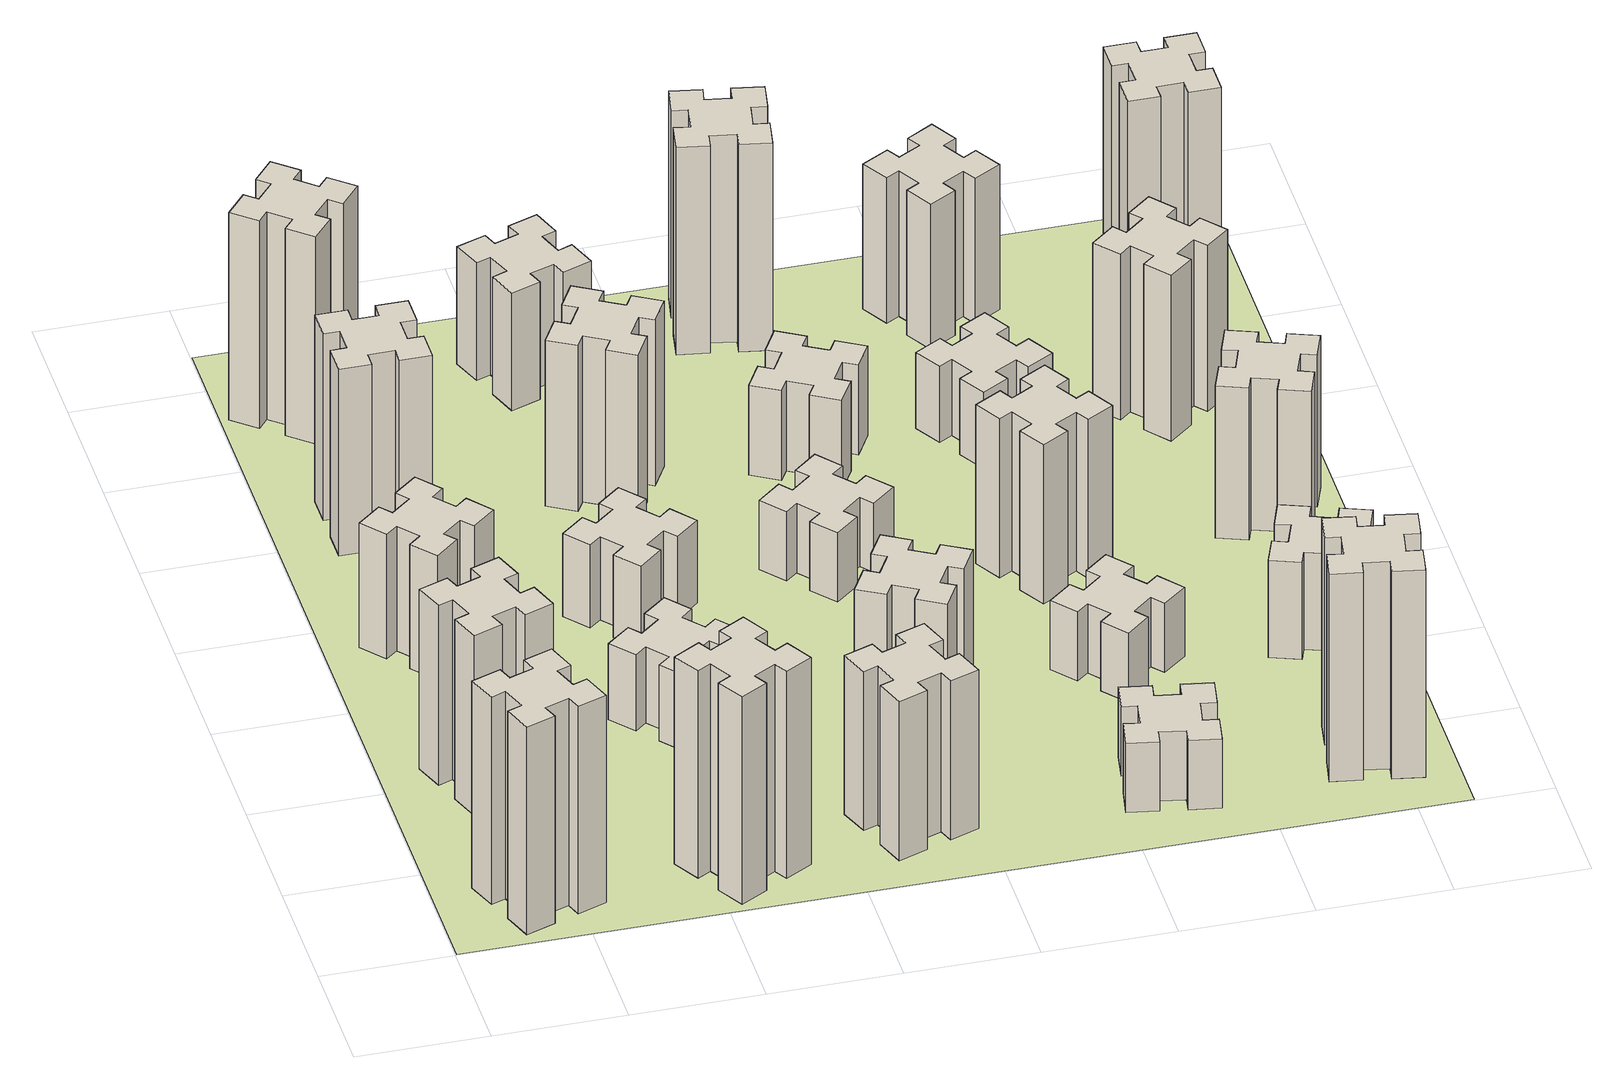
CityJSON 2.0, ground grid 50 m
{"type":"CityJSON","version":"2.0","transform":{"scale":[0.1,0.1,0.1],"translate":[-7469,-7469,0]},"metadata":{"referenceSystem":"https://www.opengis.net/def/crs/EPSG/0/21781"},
"CityObjects":{
"building1":{"type":"Building","attributes":{"class":"1000","function":"1000","usage":"1000","yearOfConstruction":2016,"roofType":"1000","measuredHeight":90,"storeysAboveGround":30,"storeysBelowGround":0},"geometry":[{"type":"Solid","lod":"1","boundaries":[[[[0,1,2,3,4,5,6,7,8,9,10,11,12,13,14,15,16,17,18,19]],[[17,16,20,21]],[[16,15,22,20]],[[15,14,23,22]],[[14,13,24,23]],[[13,12,25,24]],[[12,11,26,25]],[[11,10,27,26]],[[10,9,28,27]],[[9,8,29,28]],[[8,7,30,29]],[[7,6,31,30]],[[6,5,32,31]],[[5,4,33,32]],[[4,3,34,33]],[[3,2,35,34]],[[2,1,36,35]],[[1,0,37,36]],[[0,19,38,37]],[[19,18,39,38]],[[18,17,21,39]],[[24,25,26,27,28,29,30,31,32,33,34,35,36,37,38,39,21,20,22,23]]]]}]},
"building2":{"type":"Building","attributes":{"class":"1000","function":"1000","usage":"1000","yearOfConstruction":2016,"roofType":"1000","measuredHeight":78,"storeysAboveGround":30,"storeysBelowGround":0},"geometry":[{"type":"Solid","lod":"1","boundaries":[[[[40,41,42,43,44,45,46,47,48,49,50,51,52,53,54,55,56,57,58,59]],[[57,56,60,61]],[[56,55,62,60]],[[55,54,63,62]],[[54,53,64,63]],[[53,52,65,64]],[[52,51,66,65]],[[51,50,67,66]],[[50,49,68,67]],[[49,48,69,68]],[[48,47,70,69]],[[47,46,71,70]],[[46,45,72,71]],[[45,44,73,72]],[[44,43,74,73]],[[43,42,75,74]],[[42,41,76,75]],[[41,40,77,76]],[[40,59,78,77]],[[59,58,79,78]],[[58,57,61,79]],[[64,65,66,67,68,69,70,71,72,73,74,75,76,77,78,79,61,60,62,63]]]]}]},
"building3":{"type":"Building","attributes":{"class":"1000","function":"1000","usage":"1000","yearOfConstruction":2016,"roofType":"1000","measuredHeight":54,"storeysAboveGround":30,"storeysBelowGround":0},"geometry":[{"type":"Solid","lod":"1","boundaries":[[[[80,81,82,83,84,85,86,87,88,89,90,91,92,93,94,95,96,97,98,99]],[[97,96,100,101]],[[96,95,102,100]],[[95,94,103,102]],[[94,93,104,103]],[[93,92,105,104]],[[92,91,106,105]],[[91,90,107,106]],[[90,89,108,107]],[[89,88,109,108]],[[88,87,110,109]],[[87,86,111,110]],[[86,85,112,111]],[[85,84,113,112]],[[84,83,114,113]],[[83,82,115,114]],[[82,81,116,115]],[[81,80,117,116]],[[80,99,118,117]],[[99,98,119,118]],[[98,97,101,119]],[[104,105,106,107,108,109,110,111,112,113,114,115,116,117,118,119,101,100,102,103]]]]}]},
"building4":{"type":"Building","attributes":{"class":"1000","function":"1000","usage":"1000","yearOfConstruction":2016,"roofType":"1000","measuredHeight":81,"storeysAboveGround":30,"storeysBelowGround":0},"geometry":[{"type":"Solid","lod":"1","boundaries":[[[[120,121,122,123,124,125,126,127,128,129,130,131,132,133,134,135,136,137,138,139]],[[137,136,140,141]],[[136,135,142,140]],[[135,134,143,142]],[[134,133,144,143]],[[133,132,145,144]],[[132,131,146,145]],[[131,130,147,146]],[[130,129,148,147]],[[129,128,149,148]],[[128,127,150,149]],[[127,126,151,150]],[[126,125,152,151]],[[125,124,153,152]],[[124,123,154,153]],[[123,122,155,154]],[[122,121,156,155]],[[121,120,157,156]],[[120,139,158,157]],[[139,138,159,158]],[[138,137,141,159]],[[144,145,146,147,148,149,150,151,152,153,154,155,156,157,158,159,141,140,142,143]]]]}]},
"building5":{"type":"Building","attributes":{"class":"1000","function":"1000","usage":"1000","yearOfConstruction":2016,"roofType":"1000","measuredHeight":90,"storeysAboveGround":30,"storeysBelowGround":0},"geometry":[{"type":"Solid","lod":"1","boundaries":[[[[160,161,162,163,164,165,166,167,168,169,170,171,172,173,174,175,176,177,178,179]],[[177,176,180,181]],[[176,175,182,180]],[[175,174,183,182]],[[174,173,184,183]],[[173,172,185,184]],[[172,171,186,185]],[[171,170,187,186]],[[170,169,188,187]],[[169,168,189,188]],[[168,167,190,189]],[[167,166,191,190]],[[166,165,192,191]],[[165,164,193,192]],[[164,163,194,193]],[[163,162,195,194]],[[162,161,196,195]],[[161,160,197,196]],[[160,179,198,197]],[[179,178,199,198]],[[178,177,181,199]],[[184,185,186,187,188,189,190,191,192,193,194,195,196,197,198,199,181,180,182,183]]]]}]},
"building6":{"type":"Building","attributes":{"class":"1000","function":"1000","usage":"1000","yearOfConstruction":2016,"roofType":"1000","measuredHeight":90,"storeysAboveGround":30,"storeysBelowGround":0},"geometry":[{"type":"Solid","lod":"1","boundaries":[[[[200,201,202,203,204,205,206,207,208,209,210,211,212,213,214,215,216,217,218,219]],[[217,216,220,221]],[[216,215,222,220]],[[215,214,223,222]],[[214,213,224,223]],[[213,212,225,224]],[[212,211,226,225]],[[211,210,227,226]],[[210,209,228,227]],[[209,208,229,228]],[[208,207,230,229]],[[207,206,231,230]],[[206,205,232,231]],[[205,204,233,232]],[[204,203,234,233]],[[203,202,235,234]],[[202,201,236,235]],[[201,200,237,236]],[[200,219,238,237]],[[219,218,239,238]],[[218,217,221,239]],[[224,225,226,227,228,229,230,231,232,233,234,235,236,237,238,239,221,220,222,223]]]]}]},
"building7":{"type":"Building","attributes":{"class":"1000","function":"1000","usage":"1000","yearOfConstruction":2016,"roofType":"1000","measuredHeight":33,"storeysAboveGround":30,"storeysBelowGround":0},"geometry":[{"type":"Solid","lod":"1","boundaries":[[[[240,241,242,243,244,245,246,247,248,249,250,251,252,253,254,255,256,257,258,259]],[[257,256,260,261]],[[256,255,262,260]],[[255,254,263,262]],[[254,253,264,263]],[[253,252,265,264]],[[252,251,266,265]],[[251,250,267,266]],[[250,249,268,267]],[[249,248,269,268]],[[248,247,270,269]],[[247,246,271,270]],[[246,245,272,271]],[[245,244,273,272]],[[244,243,274,273]],[[243,242,275,274]],[[242,241,276,275]],[[241,240,277,276]],[[240,259,278,277]],[[259,258,279,278]],[[258,257,261,279]],[[264,265,266,267,268,269,270,271,272,273,274,275,276,277,278,279,261,260,262,263]]]]}]},
"building8":{"type":"Building","attributes":{"class":"1000","function":"1000","usage":"1000","yearOfConstruction":2016,"roofType":"1000","measuredHeight":36,"storeysAboveGround":30,"storeysBelowGround":0},"geometry":[{"type":"Solid","lod":"1","boundaries":[[[[280,281,282,283,284,285,286,287,288,289,290,291,292,293,294,295,296,297,298,299]],[[297,296,300,301]],[[296,295,302,300]],[[295,294,303,302]],[[294,293,304,303]],[[293,292,305,304]],[[292,291,306,305]],[[291,290,307,306]],[[290,289,308,307]],[[289,288,309,308]],[[288,287,310,309]],[[287,286,311,310]],[[286,285,312,311]],[[285,284,313,312]],[[284,283,314,313]],[[283,282,315,314]],[[282,281,316,315]],[[281,280,317,316]],[[280,299,318,317]],[[299,298,319,318]],[[298,297,301,319]],[[304,305,306,307,308,309,310,311,312,313,314,315,316,317,318,319,301,300,302,303]]]]}]},
"building9":{"type":"Building","attributes":{"class":"1000","function":"1000","usage":"1000","yearOfConstruction":2016,"roofType":"1000","measuredHeight":69,"storeysAboveGround":30,"storeysBelowGround":0},"geometry":[{"type":"Solid","lod":"1","boundaries":[[[[320,321,322,323,324,325,326,327,328,329,330,331,332,333,334,335,336,337,338,339]],[[337,336,340,341]],[[336,335,342,340]],[[335,334,343,342]],[[334,333,344,343]],[[333,332,345,344]],[[332,331,346,345]],[[331,330,347,346]],[[330,329,348,347]],[[329,328,349,348]],[[328,327,350,349]],[[327,326,351,350]],[[326,325,352,351]],[[325,324,353,352]],[[324,323,354,353]],[[323,322,355,354]],[[322,321,356,355]],[[321,320,357,356]],[[320,339,358,357]],[[339,338,359,358]],[[338,337,341,359]],[[344,345,346,347,348,349,350,351,352,353,354,355,356,357,358,359,341,340,342,343]]]]}]},
"building10":{"type":"Building","attributes":{"class":"1000","function":"1000","usage":"1000","yearOfConstruction":2016,"roofType":"1000","measuredHeight":72,"storeysAboveGround":30,"storeysBelowGround":0},"geometry":[{"type":"Solid","lod":"1","boundaries":[[[[360,361,362,363,364,365,366,367,368,369,370,371,372,373,374,375,376,377,378,379]],[[377,376,380,381]],[[376,375,382,380]],[[375,374,383,382]],[[374,373,384,383]],[[373,372,385,384]],[[372,371,386,385]],[[371,370,387,386]],[[370,369,388,387]],[[369,368,389,388]],[[368,367,390,389]],[[367,366,391,390]],[[366,365,392,391]],[[365,364,393,392]],[[364,363,394,393]],[[363,362,395,394]],[[362,361,396,395]],[[361,360,397,396]],[[360,379,398,397]],[[379,378,399,398]],[[378,377,381,399]],[[384,385,386,387,388,389,390,391,392,393,394,395,396,397,398,399,381,380,382,383]]]]}]},
"building11":{"type":"Building","attributes":{"class":"1000","function":"1000","usage":"1000","yearOfConstruction":2016,"roofType":"1000","measuredHeight":51,"storeysAboveGround":30,"storeysBelowGround":0},"geometry":[{"type":"Solid","lod":"1","boundaries":[[[[400,401,402,403,404,405,406,407,408,409,410,411,412,413,414,415,416,417,418,419]],[[417,416,420,421]],[[416,415,422,420]],[[415,414,423,422]],[[414,413,424,423]],[[413,412,425,424]],[[412,411,426,425]],[[411,410,427,426]],[[410,409,428,427]],[[409,408,429,428]],[[408,407,430,429]],[[407,406,431,430]],[[406,405,432,431]],[[405,404,433,432]],[[404,403,434,433]],[[403,402,435,434]],[[402,401,436,435]],[[401,400,437,436]],[[400,419,438,437]],[[419,418,439,438]],[[418,417,421,439]],[[424,425,426,427,428,429,430,431,432,433,434,435,436,437,438,439,421,420,422,423]]]]}]},
"building12":{"type":"Building","attributes":{"class":"1000","function":"1000","usage":"1000","yearOfConstruction":2016,"roofType":"1000","measuredHeight":54,"storeysAboveGround":30,"storeysBelowGround":0},"geometry":[{"type":"Solid","lod":"1","boundaries":[[[[440,441,442,443,444,445,446,447,448,449,450,451,452,453,454,455,456,457,458,459]],[[457,456,460,461]],[[456,455,462,460]],[[455,454,463,462]],[[454,453,464,463]],[[453,452,465,464]],[[452,451,466,465]],[[451,450,467,466]],[[450,449,468,467]],[[449,448,469,468]],[[448,447,470,469]],[[447,446,471,470]],[[446,445,472,471]],[[445,444,473,472]],[[444,443,474,473]],[[443,442,475,474]],[[442,441,476,475]],[[441,440,477,476]],[[440,459,478,477]],[[459,458,479,478]],[[458,457,461,479]],[[464,465,466,467,468,469,470,471,472,473,474,475,476,477,478,479,461,460,462,463]]]]}]},
"building13":{"type":"Building","attributes":{"class":"1000","function":"1000","usage":"1000","yearOfConstruction":2016,"roofType":"1000","measuredHeight":30,"storeysAboveGround":30,"storeysBelowGround":0},"geometry":[{"type":"Solid","lod":"1","boundaries":[[[[480,481,482,483,484,485,486,487,488,489,490,491,492,493,494,495,496,497,498,499]],[[497,496,500,501]],[[496,495,502,500]],[[495,494,503,502]],[[494,493,504,503]],[[493,492,505,504]],[[492,491,506,505]],[[491,490,507,506]],[[490,489,508,507]],[[489,488,509,508]],[[488,487,510,509]],[[487,486,511,510]],[[486,485,512,511]],[[485,484,513,512]],[[484,483,514,513]],[[483,482,515,514]],[[482,481,516,515]],[[481,480,517,516]],[[480,499,518,517]],[[499,498,519,518]],[[498,497,501,519]],[[504,505,506,507,508,509,510,511,512,513,514,515,516,517,518,519,501,500,502,503]]]]}]},
"building14":{"type":"Building","attributes":{"class":"1000","function":"1000","usage":"1000","yearOfConstruction":2016,"roofType":"1000","measuredHeight":39,"storeysAboveGround":30,"storeysBelowGround":0},"geometry":[{"type":"Solid","lod":"1","boundaries":[[[[520,521,522,523,524,525,526,527,528,529,530,531,532,533,534,535,536,537,538,539]],[[537,536,540,541]],[[536,535,542,540]],[[535,534,543,542]],[[534,533,544,543]],[[533,532,545,544]],[[532,531,546,545]],[[531,530,547,546]],[[530,529,548,547]],[[529,528,549,548]],[[528,527,550,549]],[[527,526,551,550]],[[526,525,552,551]],[[525,524,553,552]],[[524,523,554,553]],[[523,522,555,554]],[[522,521,556,555]],[[521,520,557,556]],[[520,539,558,557]],[[539,538,559,558]],[[538,537,541,559]],[[544,545,546,547,548,549,550,551,552,553,554,555,556,557,558,559,541,540,542,543]]]]}]},
"building15":{"type":"Building","attributes":{"class":"1000","function":"1000","usage":"1000","yearOfConstruction":2016,"roofType":"1000","measuredHeight":30,"storeysAboveGround":30,"storeysBelowGround":0},"geometry":[{"type":"Solid","lod":"1","boundaries":[[[[560,561,562,563,564,565,566,567,568,569,570,571,572,573,574,575,576,577,578,579]],[[577,576,580,581]],[[576,575,582,580]],[[575,574,583,582]],[[574,573,584,583]],[[573,572,585,584]],[[572,571,586,585]],[[571,570,587,586]],[[570,569,588,587]],[[569,568,589,588]],[[568,567,590,589]],[[567,566,591,590]],[[566,565,592,591]],[[565,564,593,592]],[[564,563,594,593]],[[563,562,595,594]],[[562,561,596,595]],[[561,560,597,596]],[[560,579,598,597]],[[579,578,599,598]],[[578,577,581,599]],[[584,585,586,587,588,589,590,591,592,593,594,595,596,597,598,599,581,580,582,583]]]]}]},
"building16":{"type":"Building","attributes":{"class":"1000","function":"1000","usage":"1000","yearOfConstruction":2016,"roofType":"1000","measuredHeight":90,"storeysAboveGround":30,"storeysBelowGround":0},"geometry":[{"type":"Solid","lod":"1","boundaries":[[[[600,601,602,603,604,605,606,607,608,609,610,611,612,613,614,615,616,617,618,619]],[[617,616,620,621]],[[616,615,622,620]],[[615,614,623,622]],[[614,613,624,623]],[[613,612,625,624]],[[612,611,626,625]],[[611,610,627,626]],[[610,609,628,627]],[[609,608,629,628]],[[608,607,630,629]],[[607,606,631,630]],[[606,605,632,631]],[[605,604,633,632]],[[604,603,634,633]],[[603,602,635,634]],[[602,601,636,635]],[[601,600,637,636]],[[600,619,638,637]],[[619,618,639,638]],[[618,617,621,639]],[[624,625,626,627,628,629,630,631,632,633,634,635,636,637,638,639,621,620,622,623]]]]}]},
"building17":{"type":"Building","attributes":{"class":"1000","function":"1000","usage":"1000","yearOfConstruction":2016,"roofType":"1000","measuredHeight":30,"storeysAboveGround":30,"storeysBelowGround":0},"geometry":[{"type":"Solid","lod":"1","boundaries":[[[[640,641,642,643,644,645,646,647,648,649,650,651,652,653,654,655,656,657,658,659]],[[657,656,660,661]],[[656,655,662,660]],[[655,654,663,662]],[[654,653,664,663]],[[653,652,665,664]],[[652,651,666,665]],[[651,650,667,666]],[[650,649,668,667]],[[649,648,669,668]],[[648,647,670,669]],[[647,646,671,670]],[[646,645,672,671]],[[645,644,673,672]],[[644,643,674,673]],[[643,642,675,674]],[[642,641,676,675]],[[641,640,677,676]],[[640,659,678,677]],[[659,658,679,678]],[[658,657,661,679]],[[664,665,666,667,668,669,670,671,672,673,674,675,676,677,678,679,661,660,662,663]]]]}]},
"building18":{"type":"Building","attributes":{"class":"1000","function":"1000","usage":"1000","yearOfConstruction":2016,"roofType":"1000","measuredHeight":69,"storeysAboveGround":30,"storeysBelowGround":0},"geometry":[{"type":"Solid","lod":"1","boundaries":[[[[680,681,682,683,684,685,686,687,688,689,690,691,692,693,694,695,696,697,698,699]],[[697,696,700,701]],[[696,695,702,700]],[[695,694,703,702]],[[694,693,704,703]],[[693,692,705,704]],[[692,691,706,705]],[[691,690,707,706]],[[690,689,708,707]],[[689,688,709,708]],[[688,687,710,709]],[[687,686,711,710]],[[686,685,712,711]],[[685,684,713,712]],[[684,683,714,713]],[[683,682,715,714]],[[682,681,716,715]],[[681,680,717,716]],[[680,699,718,717]],[[699,698,719,718]],[[698,697,701,719]],[[704,705,706,707,708,709,710,711,712,713,714,715,716,717,718,719,701,700,702,703]]]]}]},
"building19":{"type":"Building","attributes":{"class":"1000","function":"1000","usage":"1000","yearOfConstruction":2016,"roofType":"1000","measuredHeight":33,"storeysAboveGround":30,"storeysBelowGround":0},"geometry":[{"type":"Solid","lod":"1","boundaries":[[[[720,721,722,723,724,725,726,727,728,729,730,731,732,733,734,735,736,737,738,739]],[[737,736,740,741]],[[736,735,742,740]],[[735,734,743,742]],[[734,733,744,743]],[[733,732,745,744]],[[732,731,746,745]],[[731,730,747,746]],[[730,729,748,747]],[[729,728,749,748]],[[728,727,750,749]],[[727,726,751,750]],[[726,725,752,751]],[[725,724,753,752]],[[724,723,754,753]],[[723,722,755,754]],[[722,721,756,755]],[[721,720,757,756]],[[720,739,758,757]],[[739,738,759,758]],[[738,737,741,759]],[[744,745,746,747,748,749,750,751,752,753,754,755,756,757,758,759,741,740,742,743]]]]}]},
"building20":{"type":"Building","attributes":{"class":"1000","function":"1000","usage":"1000","yearOfConstruction":2016,"roofType":"1000","measuredHeight":90,"storeysAboveGround":30,"storeysBelowGround":0},"geometry":[{"type":"Solid","lod":"1","boundaries":[[[[760,761,762,763,764,765,766,767,768,769,770,771,772,773,774,775,776,777,778,779]],[[777,776,780,781]],[[776,775,782,780]],[[775,774,783,782]],[[774,773,784,783]],[[773,772,785,784]],[[772,771,786,785]],[[771,770,787,786]],[[770,769,788,787]],[[769,768,789,788]],[[768,767,790,789]],[[767,766,791,790]],[[766,765,792,791]],[[765,764,793,792]],[[764,763,794,793]],[[763,762,795,794]],[[762,761,796,795]],[[761,760,797,796]],[[760,779,798,797]],[[779,778,799,798]],[[778,777,781,799]],[[784,785,786,787,788,789,790,791,792,793,794,795,796,797,798,799,781,780,782,783]]]]}]},
"building21":{"type":"Building","attributes":{"class":"1000","function":"1000","usage":"1000","yearOfConstruction":2016,"roofType":"1000","measuredHeight":63,"storeysAboveGround":30,"storeysBelowGround":0},"geometry":[{"type":"Solid","lod":"1","boundaries":[[[[800,801,802,803,804,805,806,807,808,809,810,811,812,813,814,815,816,817,818,819]],[[817,816,820,821]],[[816,815,822,820]],[[815,814,823,822]],[[814,813,824,823]],[[813,812,825,824]],[[812,811,826,825]],[[811,810,827,826]],[[810,809,828,827]],[[809,808,829,828]],[[808,807,830,829]],[[807,806,831,830]],[[806,805,832,831]],[[805,804,833,832]],[[804,803,834,833]],[[803,802,835,834]],[[802,801,836,835]],[[801,800,837,836]],[[800,819,838,837]],[[819,818,839,838]],[[818,817,821,839]],[[824,825,826,827,828,829,830,831,832,833,834,835,836,837,838,839,821,820,822,823]]]]}]},
"building22":{"type":"Building","attributes":{"class":"1000","function":"1000","usage":"1000","yearOfConstruction":2016,"roofType":"1000","measuredHeight":42,"storeysAboveGround":30,"storeysBelowGround":0},"geometry":[{"type":"Solid","lod":"1","boundaries":[[[[840,841,842,843,844,845,846,847,848,849,850,851,852,853,854,855,856,857,858,859]],[[857,856,860,861]],[[856,855,862,860]],[[855,854,863,862]],[[854,853,864,863]],[[853,852,865,864]],[[852,851,866,865]],[[851,850,867,866]],[[850,849,868,867]],[[849,848,869,868]],[[848,847,870,869]],[[847,846,871,870]],[[846,845,872,871]],[[845,844,873,872]],[[844,843,874,873]],[[843,842,875,874]],[[842,841,876,875]],[[841,840,877,876]],[[840,859,878,877]],[[859,858,879,878]],[[858,857,861,879]],[[864,865,866,867,868,869,870,871,872,873,874,875,876,877,878,879,861,860,862,863]]]]}]},
"building23":{"type":"Building","attributes":{"class":"1000","function":"1000","usage":"1000","yearOfConstruction":2016,"roofType":"1000","measuredHeight":66,"storeysAboveGround":30,"storeysBelowGround":0},"geometry":[{"type":"Solid","lod":"1","boundaries":[[[[880,881,882,883,884,885,886,887,888,889,890,891,892,893,894,895,896,897,898,899]],[[897,896,900,901]],[[896,895,902,900]],[[895,894,903,902]],[[894,893,904,903]],[[893,892,905,904]],[[892,891,906,905]],[[891,890,907,906]],[[890,889,908,907]],[[889,888,909,908]],[[888,887,910,909]],[[887,886,911,910]],[[886,885,912,911]],[[885,884,913,912]],[[884,883,914,913]],[[883,882,915,914]],[[882,881,916,915]],[[881,880,917,916]],[[880,899,918,917]],[[899,898,919,918]],[[898,897,901,919]],[[904,905,906,907,908,909,910,911,912,913,914,915,916,917,918,919,901,900,902,903]]]]}]},
"building24":{"type":"Building","attributes":{"class":"1000","function":"1000","usage":"1000","yearOfConstruction":2016,"roofType":"1000","measuredHeight":72,"storeysAboveGround":30,"storeysBelowGround":0},"geometry":[{"type":"Solid","lod":"1","boundaries":[[[[920,921,922,923,924,925,926,927,928,929,930,931,932,933,934,935,936,937,938,939]],[[937,936,940,941]],[[936,935,942,940]],[[935,934,943,942]],[[934,933,944,943]],[[933,932,945,944]],[[932,931,946,945]],[[931,930,947,946]],[[930,929,948,947]],[[929,928,949,948]],[[928,927,950,949]],[[927,926,951,950]],[[926,925,952,951]],[[925,924,953,952]],[[924,923,954,953]],[[923,922,955,954]],[[922,921,956,955]],[[921,920,957,956]],[[920,939,958,957]],[[939,938,959,958]],[[938,937,941,959]],[[944,945,946,947,948,949,950,951,952,953,954,955,956,957,958,959,941,940,942,943]]]]}]},
"building25":{"type":"Building","attributes":{"class":"1000","function":"1000","usage":"1000","yearOfConstruction":2016,"roofType":"1000","measuredHeight":90,"storeysAboveGround":30,"storeysBelowGround":0},"geometry":[{"type":"Solid","lod":"1","boundaries":[[[[960,961,962,963,964,965,966,967,968,969,970,971,972,973,974,975,976,977,978,979]],[[977,976,980,981]],[[976,975,982,980]],[[975,974,983,982]],[[974,973,984,983]],[[973,972,985,984]],[[972,971,986,985]],[[971,970,987,986]],[[970,969,988,987]],[[969,968,989,988]],[[968,967,990,989]],[[967,966,991,990]],[[966,965,992,991]],[[965,964,993,992]],[[964,963,994,993]],[[963,962,995,994]],[[962,961,996,995]],[[961,960,997,996]],[[960,979,998,997]],[[979,978,999,998]],[[978,977,981,999]],[[984,985,986,987,988,989,990,991,992,993,994,995,996,997,998,999,981,980,982,983]]]]}]},
"landuse1":{"type":"LandUse","attributes":{"name":"plot1","function":"1010"},"geometry":[{"type":"MultiSurface","lod":"1","boundaries":[[[1000,1001,1002,1003]]]}]}
},
"vertices":[
[366,155,0],[460,189,0],[480,133,0],[593,174,0],[552,287,0],[496,266,0],[462,360,0],[518,380,0],[477,493,0],[364,452,0],[385,396,0],[291,362,0],[270,418,0],[157,377,0],[199,264,0],[255,285,0],[289,191,0],[233,170,0],[274,57,0],[387,99,0],[289,191,900],[233,170,900],[255,285,900],[199,264,900],[157,377,900],[270,418,900],[291,362,900],[385,396,900],[364,452,900],[477,493,900],[518,380,900],[462,360,900],[496,266,900],[552,287,900],[593,174,900],[480,133,900],[460,189,900],[366,155,900],[387,99,900],[274,57,900],
[255,1025,0],[289,931,0],[233,910,0],[274,797,0],[387,839,0],[366,895,0],[460,929,0],[480,873,0],[593,914,0],[552,1027,0],[496,1006,0],[462,1100,0],[518,1120,0],[477,1233,0],[364,1192,0],[385,1136,0],[291,1102,0],[270,1158,0],[157,1117,0],[199,1004,0],[291,1102,780],[270,1158,780],[385,1136,780],[364,1192,780],[477,1233,780],[518,1120,780],[462,1100,780],[496,1006,780],[552,1027,780],[593,914,780],[480,873,780],[460,929,780],[366,895,780],[387,839,780],[274,797,780],[233,910,780],[289,931,780],[255,1025,780],[199,1004,780],[157,1117,780],
[492,1888,0],[427,1964,0],[473,2003,0],[396,2095,0],[304,2018,0],[343,1972,0],[266,1907,0],[228,1953,0],[136,1876,0],[213,1784,0],[259,1823,0],[323,1746,0],[277,1708,0],[354,1616,0],[446,1693,0],[408,1739,0],[484,1803,0],[523,1757,0],[615,1834,0],[538,1926,0],[484,1803,540],[523,1757,540],[408,1739,540],[446,1693,540],[354,1616,540],[277,1708,540],[323,1746,540],[259,1823,540],[213,1784,540],[136,1876,540],[228,1953,540],[266,1907,540],[343,1972,540],[304,2018,540],[396,2095,540],[473,2003,540],[427,1964,540],[492,1888,540],[538,1926,540],[615,1834,540],
[485,2545,0],[485,2645,0],[545,2645,0],[545,2765,0],[425,2765,0],[425,2705,0],[325,2705,0],[325,2765,0],[205,2765,0],[205,2645,0],[265,2645,0],[265,2545,0],[205,2545,0],[205,2425,0],[325,2425,0],[325,2485,0],[425,2485,0],[425,2425,0],[545,2425,0],[545,2545,0],[425,2485,810],[425,2425,810],[325,2485,810],[325,2425,810],[205,2425,810],[205,2545,810],[265,2545,810],[265,2645,810],[205,2645,810],[205,2765,810],[325,2765,810],[325,2705,810],[425,2705,810],[425,2765,810],[545,2765,810],[545,2645,810],[485,2645,810],[485,2545,810],[545,2545,810],[545,2425,810],
[1127,155,0],[1214,205,0],[1244,153,0],[1348,213,0],[1288,317,0],[1236,287,0],[1186,374,0],[1238,404,0],[1178,508,0],[1074,448,0],[1104,396,0],[1017,346,0],[987,398,0],[883,338,0],[943,234,0],[995,264,0],[1045,177,0],[993,147,0],[1053,43,0],[1157,103,0],[1045,177,900],[993,147,900],[995,264,900],[943,234,900],[883,338,900],[987,398,900],[1017,346,900],[1104,396,900],[1074,448,900],[1178,508,900],[1238,404,900],[1186,374,900],[1236,287,900],[1288,317,900],[1348,213,900],[1244,153,900],[1214,205,900],[1127,155,900],[1157,103,900],[1053,43,900],
[384,3387,0],[308,3452,0],[346,3498,0],[254,3575,0],[177,3483,0],[223,3444,0],[159,3368,0],[113,3406,0],[36,3314,0],[128,3237,0],[166,3283,0],[243,3219,0],[204,3173,0],[296,3096,0],[373,3188,0],[327,3226,0],[392,3303,0],[438,3264,0],[515,3356,0],[423,3433,0],[392,3303,900],[438,3264,900],[327,3226,900],[373,3188,900],[296,3096,900],[204,3173,900],[243,3219,900],[166,3283,900],[128,3237,900],[36,3314,900],[113,3406,900],[159,3368,900],[223,3444,900],[177,3483,900],[254,3575,900],[346,3498,900],[308,3452,900],[384,3387,900],[423,3433,900],[515,3356,900],
[1083,1332,0],[1006,1267,0],[968,1313,0],[876,1236,0],[953,1144,0],[999,1183,0],[1063,1106,0],[1017,1068,0],[1094,976,0],[1186,1053,0],[1148,1099,0],[1224,1163,0],[1263,1117,0],[1355,1194,0],[1278,1286,0],[1232,1248,0],[1167,1324,0],[1213,1363,0],[1136,1455,0],[1044,1378,0],[1167,1324,330],[1213,1363,330],[1232,1248,330],[1278,1286,330],[1355,1194,330],[1263,1117,330],[1224,1163,330],[1148,1099,330],[1186,1053,330],[1094,976,330],[1017,1068,330],[1063,1106,330],[999,1183,330],[953,1144,330],[876,1236,330],[968,1313,330],[1006,1267,330],[1083,1332,330],[1044,1378,330],[1136,1455,330],
[1083,1972,0],[1006,1907,0],[968,1953,0],[876,1876,0],[953,1784,0],[999,1823,0],[1063,1746,0],[1017,1708,0],[1094,1616,0],[1186,1693,0],[1148,1739,0],[1224,1803,0],[1263,1757,0],[1355,1834,0],[1278,1926,0],[1232,1888,0],[1167,1964,0],[1213,2003,0],[1136,2095,0],[1044,2018,0],[1167,1964,360],[1213,2003,360],[1232,1888,360],[1278,1926,360],[1355,1834,360],[1263,1757,360],[1224,1803,360],[1148,1739,360],[1186,1693,360],[1094,1616,360],[1017,1708,360],[1063,1746,360],[999,1823,360],[953,1784,360],[876,1876,360],[968,1953,360],[1006,1907,360],[1083,1972,360],[1044,2018,360],[1136,2095,360],
[1765,496,0],[1671,462,0],[1650,518,0],[1537,477,0],[1579,364,0],[1635,385,0],[1669,291,0],[1613,270,0],[1654,157,0],[1767,199,0],[1746,255,0],[1840,289,0],[1860,233,0],[1973,274,0],[1932,387,0],[1876,366,0],[1842,460,0],[1898,480,0],[1857,593,0],[1744,552,0],[1842,460,690],[1898,480,690],[1876,366,690],[1932,387,690],[1973,274,690],[1860,233,690],[1840,289,690],[1746,255,690],[1767,199,690],[1654,157,690],[1613,270,690],[1669,291,690],[1635,385,690],[1579,364,690],[1537,477,690],[1650,518,690],[1671,462,690],[1765,496,690],[1744,552,690],[1857,593,690],
[1314,2666,0],[1227,2716,0],[1257,2768,0],[1153,2828,0],[1093,2724,0],[1145,2694,0],[1095,2607,0],[1043,2637,0],[983,2533,0],[1087,2473,0],[1117,2525,0],[1204,2475,0],[1174,2423,0],[1278,2363,0],[1338,2467,0],[1286,2497,0],[1336,2584,0],[1388,2554,0],[1448,2658,0],[1344,2718,0],[1336,2584,720],[1388,2554,720],[1286,2497,720],[1338,2467,720],[1278,2363,720],[1174,2423,720],[1204,2475,720],[1117,2525,720],[1087,2473,720],[983,2533,720],[1043,2637,720],[1095,2607,720],[1145,2694,720],[1093,2724,720],[1153,2828,720],[1257,2768,720],[1227,2716,720],[1314,2666,720],[1344,2718,720],[1448,2658,720],
[1125,3456,0],[1031,3422,0],[1010,3478,0],[897,3437,0],[939,3324,0],[995,3345,0],[1029,3251,0],[973,3230,0],[1014,3117,0],[1127,3159,0],[1106,3215,0],[1200,3249,0],[1220,3193,0],[1333,3234,0],[1292,3347,0],[1236,3326,0],[1202,3420,0],[1258,3440,0],[1217,3553,0],[1104,3512,0],[1202,3420,510],[1258,3440,510],[1236,3326,510],[1292,3347,510],[1333,3234,510],[1220,3193,510],[1200,3249,510],[1106,3215,510],[1127,3159,510],[1014,3117,510],[973,3230,510],[1029,3251,510],[995,3345,510],[939,3324,510],[897,3437,510],[1010,3478,510],[1031,3422,510],[1125,3456,510],[1104,3512,510],[1217,3553,510],
[2026,1017,0],[2076,1104,0],[2128,1074,0],[2188,1178,0],[2084,1238,0],[2054,1186,0],[1967,1236,0],[1997,1288,0],[1893,1348,0],[1833,1244,0],[1885,1214,0],[1835,1127,0],[1783,1157,0],[1723,1053,0],[1827,993,0],[1857,1045,0],[1944,995,0],[1914,943,0],[2018,883,0],[2078,987,0],[1944,995,540],[1914,943,540],[1857,1045,540],[1827,993,540],[1723,1053,540],[1783,1157,540],[1835,1127,540],[1885,1214,540],[1833,1244,540],[1893,1348,540],[1997,1288,540],[1967,1236,540],[2054,1186,540],[2084,1238,540],[2188,1178,540],[2128,1074,540],[2076,1104,540],[2026,1017,540],[2078,987,540],[2018,883,540],
[1972,1988,0],[1907,2064,0],[1953,2103,0],[1876,2195,0],[1784,2118,0],[1823,2072,0],[1746,2007,0],[1708,2053,0],[1616,1976,0],[1693,1884,0],[1739,1923,0],[1803,1846,0],[1757,1808,0],[1834,1716,0],[1926,1793,0],[1888,1839,0],[1964,1903,0],[2003,1857,0],[2095,1934,0],[2018,2026,0],[1964,1903,300],[2003,1857,300],[1888,1839,300],[1926,1793,300],[1834,1716,300],[1757,1808,300],[1803,1846,300],[1739,1923,300],[1693,1884,300],[1616,1976,300],[1708,2053,300],[1746,2007,300],[1823,2072,300],[1784,2118,300],[1876,2195,300],[1953,2103,300],[1907,2064,300],[1972,1988,300],[2018,2026,300],[2095,1934,300],
[2026,2497,0],[2076,2584,0],[2128,2554,0],[2188,2658,0],[2084,2718,0],[2054,2666,0],[1967,2716,0],[1997,2768,0],[1893,2828,0],[1833,2724,0],[1885,2694,0],[1835,2607,0],[1783,2637,0],[1723,2533,0],[1827,2473,0],[1857,2525,0],[1944,2475,0],[1914,2423,0],[2018,2363,0],[2078,2467,0],[1944,2475,390],[1914,2423,390],[1857,2525,390],[1827,2473,390],[1723,2533,390],[1783,2637,390],[1835,2607,390],[1885,2694,390],[1833,2724,390],[1893,2828,390],[1997,2768,390],[1967,2716,390],[2054,2666,390],[2084,2718,390],[2188,2658,390],[2128,2554,390],[2076,2584,390],[2026,2497,390],[2078,2467,390],[2018,2363,390],
[2596,444,0],[2578,345,0],[2519,356,0],[2498,237,0],[2617,217,0],[2627,276,0],[2725,258,0],[2715,199,0],[2833,178,0],[2854,297,0],[2795,307,0],[2812,405,0],[2871,395,0],[2892,513,0],[2774,534,0],[2764,475,0],[2665,492,0],[2676,551,0],[2557,572,0],[2537,454,0],[2665,492,300],[2676,551,300],[2764,475,300],[2774,534,300],[2892,513,300],[2871,395,300],[2812,405,300],[2795,307,300],[2854,297,300],[2833,178,300],[2715,199,300],[2725,258,300],[2627,276,300],[2617,217,300],[2498,237,300],[2519,356,300],[2578,345,300],[2596,444,300],[2537,454,300],[2557,572,300],
[1955,3367,0],[1972,3465,0],[2031,3455,0],[2052,3573,0],[1934,3594,0],[1924,3535,0],[1825,3552,0],[1836,3611,0],[1717,3632,0],[1697,3514,0],[1756,3504,0],[1738,3405,0],[1679,3416,0],[1658,3297,0],[1777,3277,0],[1787,3336,0],[1885,3318,0],[1875,3259,0],[1993,3238,0],[2014,3357,0],[1885,3318,900],[1875,3259,900],[1787,3336,900],[1777,3277,900],[1658,3297,900],[1679,3416,900],[1738,3405,900],[1756,3504,900],[1697,3514,900],[1717,3632,900],[1836,3611,900],[1825,3552,900],[1924,3535,900],[1934,3594,900],[2052,3573,900],[2031,3455,900],[1972,3465,900],[1955,3367,900],[2014,3357,900],[1993,3238,900],
[2728,999,0],[2804,1063,0],[2843,1017,0],[2935,1094,0],[2858,1186,0],[2812,1148,0],[2747,1224,0],[2793,1263,0],[2716,1355,0],[2624,1278,0],[2663,1232,0],[2586,1167,0],[2548,1213,0],[2456,1136,0],[2533,1044,0],[2579,1083,0],[2643,1006,0],[2597,968,0],[2674,876,0],[2766,953,0],[2643,1006,300],[2597,968,300],[2579,1083,300],[2533,1044,300],[2456,1136,300],[2548,1213,300],[2586,1167,300],[2663,1232,300],[2624,1278,300],[2716,1355,300],[2793,1263,300],[2747,1224,300],[2812,1148,300],[2858,1186,300],[2935,1094,300],[2843,1017,300],[2804,1063,300],[2728,999,300],[2766,953,300],[2674,876,300],
[2716,1767,0],[2666,1854,0],[2718,1884,0],[2658,1988,0],[2554,1928,0],[2584,1876,0],[2497,1826,0],[2467,1878,0],[2363,1818,0],[2423,1714,0],[2475,1744,0],[2525,1657,0],[2473,1627,0],[2533,1523,0],[2637,1583,0],[2607,1635,0],[2694,1685,0],[2724,1633,0],[2828,1693,0],[2768,1797,0],[2694,1685,690],[2724,1633,690],[2607,1635,690],[2637,1583,690],[2533,1523,690],[2473,1627,690],[2525,1657,690],[2475,1744,690],[2423,1714,690],[2363,1818,690],[2467,1878,690],[2497,1826,690],[2584,1876,690],[2554,1928,690],[2658,1988,690],[2718,1884,690],[2666,1854,690],[2716,1767,690],[2768,1797,690],[2828,1693,690],
[2475,2584,0],[2525,2497,0],[2473,2467,0],[2533,2363,0],[2637,2423,0],[2607,2475,0],[2694,2525,0],[2724,2473,0],[2828,2533,0],[2768,2637,0],[2716,2607,0],[2666,2694,0],[2718,2724,0],[2658,2828,0],[2554,2768,0],[2584,2716,0],[2497,2666,0],[2467,2718,0],[2363,2658,0],[2423,2554,0],[2497,2666,330],[2467,2718,330],[2584,2716,330],[2554,2768,330],[2658,2828,330],[2718,2724,330],[2666,2694,330],[2716,2607,330],[2768,2637,330],[2828,2533,330],[2724,2473,330],[2694,2525,330],[2607,2475,330],[2637,2423,330],[2533,2363,330],[2473,2467,330],[2525,2497,330],[2475,2584,330],[2423,2554,330],[2363,2658,330],
[3504,475,0],[3405,492,0],[3416,551,0],[3297,572,0],[3277,454,0],[3336,444,0],[3318,345,0],[3259,356,0],[3238,237,0],[3357,217,0],[3367,276,0],[3465,258,0],[3455,199,0],[3573,178,0],[3594,297,0],[3535,307,0],[3552,405,0],[3611,395,0],[3632,513,0],[3514,534,0],[3552,405,900],[3611,395,900],[3535,307,900],[3594,297,900],[3573,178,900],[3455,199,900],[3465,258,900],[3367,276,900],[3357,217,900],[3238,237,900],[3259,356,900],[3318,345,900],[3336,444,900],[3277,454,900],[3297,572,900],[3416,551,900],[3405,492,900],[3504,475,900],[3514,534,900],[3632,513,900],
[2716,3347,0],[2666,3434,0],[2718,3464,0],[2658,3568,0],[2554,3508,0],[2584,3456,0],[2497,3406,0],[2467,3458,0],[2363,3398,0],[2423,3294,0],[2475,3324,0],[2525,3237,0],[2473,3207,0],[2533,3103,0],[2637,3163,0],[2607,3215,0],[2694,3265,0],[2724,3213,0],[2828,3273,0],[2768,3377,0],[2694,3265,630],[2724,3213,630],[2607,3215,630],[2637,3163,630],[2533,3103,630],[2473,3207,630],[2525,3237,630],[2475,3324,630],[2423,3294,630],[2363,3398,630],[2467,3458,630],[2497,3406,630],[2584,3456,630],[2554,3508,630],[2658,3568,630],[2718,3464,630],[2666,3434,630],[2716,3347,630],[2768,3377,630],[2828,3273,630],
[3351,1029,0],[3445,995,0],[3424,939,0],[3537,897,0],[3578,1010,0],[3522,1031,0],[3556,1125,0],[3612,1104,0],[3653,1217,0],[3540,1258,0],[3520,1202,0],[3426,1236,0],[3447,1292,0],[3334,1333,0],[3293,1220,0],[3349,1200,0],[3315,1106,0],[3259,1127,0],[3217,1014,0],[3330,973,0],[3315,1106,420],[3259,1127,420],[3349,1200,420],[3293,1220,420],[3334,1333,420],[3447,1292,420],[3426,1236,420],[3520,1202,420],[3540,1258,420],[3653,1217,420],[3612,1104,420],[3556,1125,420],[3522,1031,420],[3578,1010,420],[3537,897,420],[3424,939,420],[3445,995,420],[3351,1029,420],[3330,973,420],[3217,1014,420],
[3520,1942,0],[3426,1976,0],[3447,2032,0],[3334,2073,0],[3293,1960,0],[3349,1940,0],[3315,1846,0],[3259,1867,0],[3217,1754,0],[3330,1713,0],[3351,1769,0],[3445,1735,0],[3424,1679,0],[3537,1637,0],[3578,1750,0],[3522,1771,0],[3556,1865,0],[3612,1844,0],[3653,1957,0],[3540,1998,0],[3556,1865,660],[3612,1844,660],[3522,1771,660],[3578,1750,660],[3537,1637,660],[3424,1679,660],[3445,1735,660],[3351,1769,660],[3330,1713,660],[3217,1754,660],[3259,1867,660],[3315,1846,660],[3349,1940,660],[3293,1960,660],[3334,2073,660],[3447,2032,660],[3426,1976,660],[3520,1942,660],[3540,1998,660],[3653,1957,660],
[3119,2563,0],[3183,2486,0],[3137,2448,0],[3214,2356,0],[3306,2433,0],[3268,2479,0],[3344,2543,0],[3383,2497,0],[3475,2574,0],[3398,2666,0],[3352,2628,0],[3287,2704,0],[3333,2743,0],[3256,2835,0],[3164,2758,0],[3203,2712,0],[3126,2647,0],[3088,2693,0],[2996,2616,0],[3073,2524,0],[3126,2647,720],[3088,2693,720],[3203,2712,720],[3164,2758,720],[3256,2835,720],[3333,2743,720],[3287,2704,720],[3352,2628,720],[3398,2666,720],[3475,2574,720],[3383,2497,720],[3344,2543,720],[3268,2479,720],[3306,2433,720],[3214,2356,720],[3137,2448,720],[3183,2486,720],[3119,2563,720],[3073,2524,720],[2996,2616,720],
[3385,3225,0],[3485,3225,0],[3485,3165,0],[3605,3165,0],[3605,3285,0],[3545,3285,0],[3545,3385,0],[3605,3385,0],[3605,3505,0],[3485,3505,0],[3485,3445,0],[3385,3445,0],[3385,3505,0],[3265,3505,0],[3265,3385,0],[3325,3385,0],[3325,3285,0],[3265,3285,0],[3265,3165,0],[3385,3165,0],[3325,3285,900],[3265,3285,900],[3325,3385,900],[3265,3385,900],[3265,3505,900],[3385,3505,900],[3385,3445,900],[3485,3445,900],[3485,3505,900],[3605,3505,900],[3605,3385,900],[3545,3385,900],[3545,3285,900],[3605,3285,900],[3605,3165,900],[3485,3165,900],[3485,3225,900],[3385,3225,900],[3385,3165,900],[3265,3165,900],
[5,3705,0],[3705,3705,0],[3705,5,0],[5,5,0]
]}
